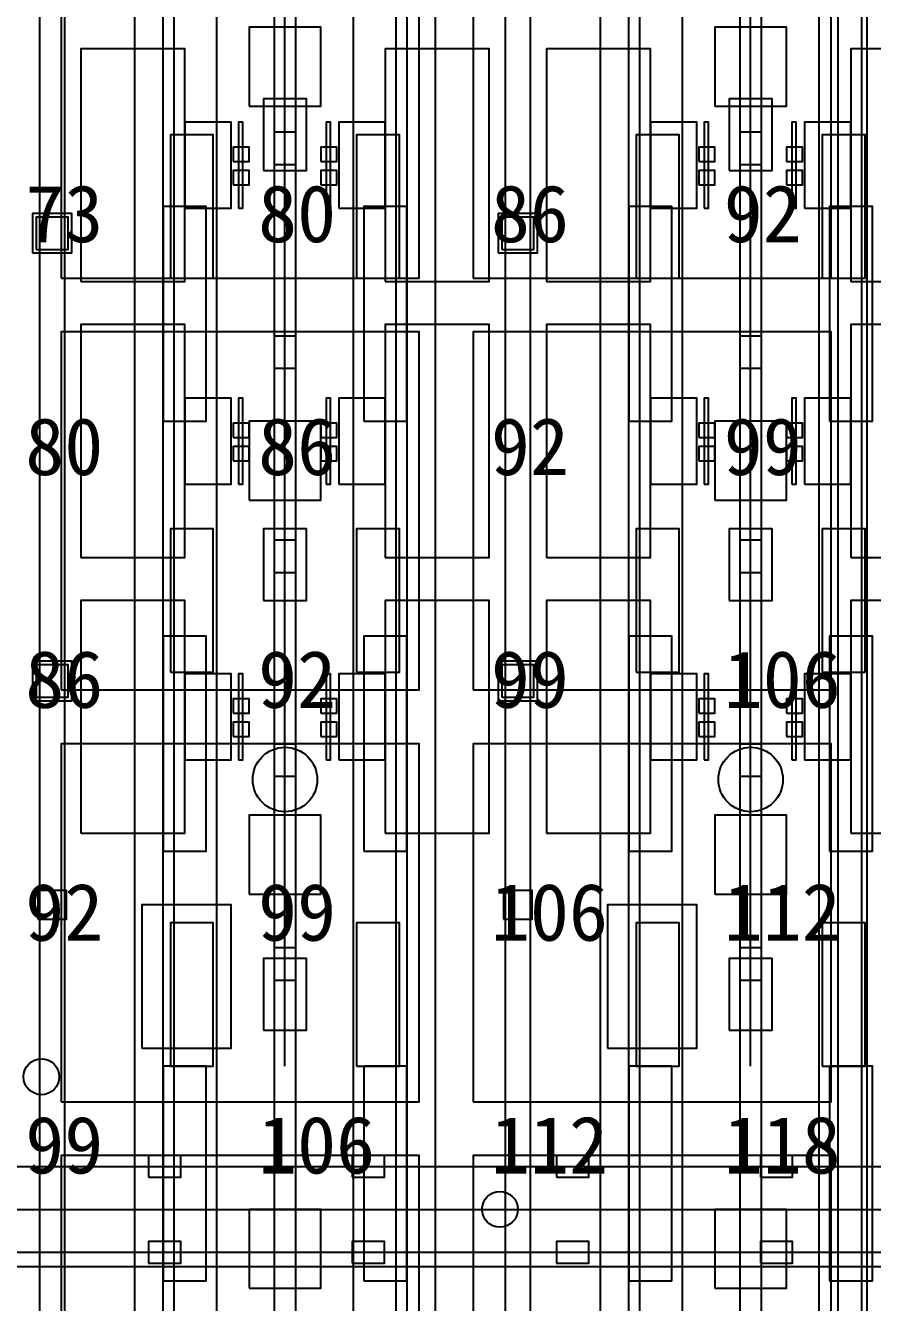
# Model space of a CAD drawing. Header units: metres. Extents: x -1640 to 1560, y -268 to 2338.
# Drawn here: x -233.49 to -209.85, y 1382.4 to 1418.05 of the extents above; entities that cross this region are included whole.
import ezdxf

# ---------------------------------------------------------------- set-up
doc = ezdxf.new("R2010")
doc.units = ezdxf.units.M
for name, color, linetype in [('1F_EHS_EXTINGUISHER_HYDRANT_CABINET_CONCEPT', 1, 'Continuous'), ('1F_PUMP', 2, 'Continuous'), ('1F_SCR', 3, 'Continuous'), ('1F_STRUCT_COLUMN', 8, 'Continuous'), ('2F_CSF_LATERAL_RACK_CONCEPT', 9, 'Continuous'), ('2F_RFG', 5, 'Continuous'), ('2F_STRUCT_COLUMN', 8, 'Continuous'), ('2F_VMB', 6, 'Continuous'), ('3F_CLEANROOM_OVERHEAD_PIPE_DUCT_CONCEPT', 9, 'Continuous'), ('3F_CVD', 3, 'Continuous'), ('3F_EHS_EGRESS_DIST_M', 2, 'Continuous'), ('3F_EHS_EXTINGUISHER_HYDRANT_CABINET_CONCEPT', 1, 'Continuous'), ('3F_EHS_GAS_DETECTOR', 6, 'Continuous'), ('3F_FOUP', 5, 'Continuous'), ('3F_OHT', 9, 'Continuous'), ('3F_OHTV', 1, 'Continuous'), ('3F_STK', 3, 'Continuous'), ('3F_STRUCT_COLUMN', 8, 'Continuous'), ('3F_TBAR', 6, 'Continuous'), ('4F_FFU', 1, 'Continuous'), ('4F_STRUCT_PLENUM_TRUSS_CONCEPT', 9, 'Continuous'), ('5F_EHS_EXTINGUISHER_HYDRANT_CABINET_CONCEPT', 1, 'Continuous'), ('5F_PUMP', 2, 'Continuous'), ('5F_SCR', 3, 'Continuous'), ('5F_STRUCT_COLUMN', 8, 'Continuous'), ('6F_CSF_LATERAL_RACK_CONCEPT', 9, 'Continuous'), ('6F_RFG', 5, 'Continuous'), ('6F_STRUCT_COLUMN', 8, 'Continuous'), ('6F_VMB', 6, 'Continuous'), ('7F_CLEANROOM_OVERHEAD_PIPE_DUCT_CONCEPT', 9, 'Continuous'), ('7F_CVD', 3, 'Continuous'), ('7F_EHS_EGRESS_DIST_M', 2, 'Continuous'), ('7F_EHS_EXTINGUISHER_HYDRANT_CABINET_CONCEPT', 1, 'Continuous'), ('7F_EHS_GAS_DETECTOR', 6, 'Continuous'), ('7F_FOUP', 5, 'Continuous'), ('7F_OHT', 9, 'Continuous'), ('7F_OHTV', 1, 'Continuous'), ('7F_STK', 3, 'Continuous'), ('7F_STRUCT_COLUMN', 8, 'Continuous'), ('7F_TBAR', 6, 'Continuous'), ('8F_FFU', 1, 'Continuous'), ('8F_STRUCT_PLENUM_TRUSS_CONCEPT', 9, 'Continuous'), ('EHS_TREATED_EXHAUST', 30, 'Continuous'), ('UTIL_GAS.BULK_CONCEPT', 2, 'Continuous'), ('UTIL_PCW.R_CONCEPT', 1, 'Continuous'), ('UTIL_PCW.S_CONCEPT', 6, 'Continuous')]:
    doc.layers.add(name, color=color, linetype=linetype)

msp = doc.modelspace()

# ---------------------------------------------------------------- linework, layer by layer
at = {"layer": '1F_EHS_EXTINGUISHER_HYDRANT_CABINET_CONCEPT'}
msp.add_circle((-220.25, 1385), 0.5, dxfattribs=at)
at = {"layer": '1F_PUMP'}
for points in [[(-229.45, 1411), (-228.25, 1411), (-228.25, 1415), (-229.45, 1415)], [(-224.25, 1411), (-223.05, 1411), (-223.05, 1415), (-224.25, 1415)], [(-216.45, 1411), (-215.25, 1411), (-215.25, 1415), (-216.45, 1415)], [(-211.25, 1411), (-210.05, 1411), (-210.05, 1415), (-211.25, 1415)], [(-229.45, 1400), (-228.25, 1400), (-228.25, 1404), (-229.45, 1404)], [(-224.25, 1400), (-223.05, 1400), (-223.05, 1404), (-224.25, 1404)], [(-216.45, 1400), (-215.25, 1400), (-215.25, 1404), (-216.45, 1404)], [(-211.25, 1400), (-210.05, 1400), (-210.05, 1404), (-211.25, 1404)], [(-229.45, 1389), (-228.25, 1389), (-228.25, 1393), (-229.45, 1393)], [(-224.25, 1389), (-223.05, 1389), (-223.05, 1393), (-224.25, 1393)], [(-216.45, 1389), (-215.25, 1389), (-215.25, 1393), (-216.45, 1393)], [(-211.25, 1389), (-210.05, 1389), (-210.05, 1393), (-211.25, 1393)]]:
    msp.add_lwpolyline(points, close=True, dxfattribs=at)
at = {"layer": '1F_SCR'}
for points in [[(-227.25, 1415.8), (-225.25, 1415.8), (-225.25, 1418), (-227.25, 1418)], [(-214.25, 1415.8), (-212.25, 1415.8), (-212.25, 1418), (-214.25, 1418)], [(-227.25, 1404.8), (-225.25, 1404.8), (-225.25, 1407), (-227.25, 1407)], [(-214.25, 1404.8), (-212.25, 1404.8), (-212.25, 1407), (-214.25, 1407)], [(-227.25, 1393.8), (-225.25, 1393.8), (-225.25, 1396), (-227.25, 1396)], [(-214.25, 1393.8), (-212.25, 1393.8), (-212.25, 1396), (-214.25, 1396)], [(-227.25, 1382.8), (-225.25, 1382.8), (-225.25, 1385), (-227.25, 1385)], [(-214.25, 1382.8), (-212.25, 1382.8), (-212.25, 1385), (-214.25, 1385)]]:
    msp.add_lwpolyline(points, close=True, dxfattribs=at)
at = {"layer": '1F_STRUCT_COLUMN'}
for points in [[(-233.3, 1411.7), (-232.2, 1411.7), (-232.2, 1412.8), (-233.3, 1412.8)], [(-220.3, 1411.7), (-219.2, 1411.7), (-219.2, 1412.8), (-220.3, 1412.8)], [(-233.3, 1399.2), (-232.2, 1399.2), (-232.2, 1400.3), (-233.3, 1400.3)], [(-220.3, 1399.2), (-219.2, 1399.2), (-219.2, 1400.3), (-220.3, 1400.3)]]:
    msp.add_lwpolyline(points, close=True, dxfattribs=at)
at = {"layer": '2F_CSF_LATERAL_RACK_CONCEPT'}
for points in [[(-230.45, 1310), (-229.65, 1310), (-229.65, 1460), (-230.45, 1460)], [(-222.85, 1310), (-222.05, 1310), (-222.05, 1460), (-222.85, 1460)], [(-217.45, 1310), (-216.65, 1310), (-216.65, 1460), (-217.45, 1460)]]:
    msp.add_lwpolyline(points, close=True, dxfattribs=at)
at = {"layer": '2F_RFG'}
for points in [[(-229.65, 1407), (-228.45, 1407), (-228.45, 1413), (-229.65, 1413)], [(-224.05, 1407), (-222.85, 1407), (-222.85, 1413), (-224.05, 1413)], [(-216.65, 1407), (-215.45, 1407), (-215.45, 1413), (-216.65, 1413)], [(-211.05, 1407), (-209.85, 1407), (-209.85, 1413), (-211.05, 1413)], [(-229.65, 1395), (-228.45, 1395), (-228.45, 1401), (-229.65, 1401)], [(-224.05, 1395), (-222.85, 1395), (-222.85, 1401), (-224.05, 1401)], [(-216.65, 1395), (-215.45, 1395), (-215.45, 1401), (-216.65, 1401)], [(-211.05, 1395), (-209.85, 1395), (-209.85, 1401), (-211.05, 1401)], [(-229.65, 1383), (-228.45, 1383), (-228.45, 1389), (-229.65, 1389)], [(-224.05, 1383), (-222.85, 1383), (-222.85, 1389), (-224.05, 1389)], [(-216.65, 1383), (-215.45, 1383), (-215.45, 1389), (-216.65, 1389)], [(-211.05, 1383), (-209.85, 1383), (-209.85, 1389), (-211.05, 1389)]]:
    msp.add_lwpolyline(points, close=True, dxfattribs=at)
at = {"layer": '2F_STRUCT_COLUMN'}
for points in [[(-233.2, 1411.8), (-232.3, 1411.8), (-232.3, 1412.7), (-233.2, 1412.7)], [(-220.2, 1411.8), (-219.3, 1411.8), (-219.3, 1412.7), (-220.2, 1412.7)], [(-233.2, 1399.3), (-232.3, 1399.3), (-232.3, 1400.2), (-233.2, 1400.2)], [(-220.2, 1399.3), (-219.3, 1399.3), (-219.3, 1400.2), (-220.2, 1400.2)]]:
    msp.add_lwpolyline(points, close=True, dxfattribs=at)
at = {"layer": '2F_VMB'}
for points in [[(-226.85, 1414), (-225.65, 1414), (-225.65, 1416), (-226.85, 1416)], [(-213.85, 1414), (-212.65, 1414), (-212.65, 1416), (-213.85, 1416)], [(-226.85, 1402), (-225.65, 1402), (-225.65, 1404), (-226.85, 1404)], [(-213.85, 1402), (-212.65, 1402), (-212.65, 1404), (-213.85, 1404)], [(-226.85, 1390), (-225.65, 1390), (-225.65, 1392), (-226.85, 1392)], [(-213.85, 1390), (-212.65, 1390), (-212.65, 1392), (-213.85, 1392)]]:
    msp.add_lwpolyline(points, close=True, dxfattribs=at)
at = {"layer": '3F_CLEANROOM_OVERHEAD_PIPE_DUCT_CONCEPT'}
for points in [[(-229.35, 1309), (-228.15, 1309), (-228.15, 1461), (-229.35, 1461)], [(-224.35, 1309), (-223.15, 1309), (-223.15, 1461), (-224.35, 1461)], [(-216.35, 1309), (-215.15, 1309), (-215.15, 1461), (-216.35, 1461)], [(-211.35, 1309), (-210.15, 1309), (-210.15, 1461), (-211.35, 1461)]]:
    msp.add_lwpolyline(points, close=True, dxfattribs=at)
at = {"layer": '3F_CVD'}
for points in [[(-231.95, 1410.9), (-229.05, 1410.9), (-229.05, 1417.4), (-231.95, 1417.4)], [(-223.45, 1410.9), (-220.55, 1410.9), (-220.55, 1417.4), (-223.45, 1417.4)], [(-218.95, 1410.9), (-216.05, 1410.9), (-216.05, 1417.4), (-218.95, 1417.4)], [(-210.45, 1410.9), (-207.55, 1410.9), (-207.55, 1417.4), (-210.45, 1417.4)], [(-229.05, 1412.95), (-227.75, 1412.95), (-227.75, 1415.35), (-229.05, 1415.35)], [(-224.75, 1412.95), (-223.45, 1412.95), (-223.45, 1415.35), (-224.75, 1415.35)], [(-216.05, 1412.95), (-214.75, 1412.95), (-214.75, 1415.35), (-216.05, 1415.35)], [(-211.75, 1412.95), (-210.45, 1412.95), (-210.45, 1415.35), (-211.75, 1415.35)], [(-231.95, 1403.2), (-229.05, 1403.2), (-229.05, 1409.7), (-231.95, 1409.7)], [(-223.45, 1403.2), (-220.55, 1403.2), (-220.55, 1409.7), (-223.45, 1409.7)], [(-218.95, 1403.2), (-216.05, 1403.2), (-216.05, 1409.7), (-218.95, 1409.7)], [(-210.45, 1403.2), (-207.55, 1403.2), (-207.55, 1409.7), (-210.45, 1409.7)], [(-229.05, 1405.25), (-227.75, 1405.25), (-227.75, 1407.65), (-229.05, 1407.65)], [(-224.75, 1405.25), (-223.45, 1405.25), (-223.45, 1407.65), (-224.75, 1407.65)], [(-216.05, 1405.25), (-214.75, 1405.25), (-214.75, 1407.65), (-216.05, 1407.65)], [(-211.75, 1405.25), (-210.45, 1405.25), (-210.45, 1407.65), (-211.75, 1407.65)], [(-231.95, 1395.5), (-229.05, 1395.5), (-229.05, 1402), (-231.95, 1402)], [(-223.45, 1395.5), (-220.55, 1395.5), (-220.55, 1402), (-223.45, 1402)], [(-218.95, 1395.5), (-216.05, 1395.5), (-216.05, 1402), (-218.95, 1402)], [(-210.45, 1395.5), (-207.55, 1395.5), (-207.55, 1402), (-210.45, 1402)], [(-229.05, 1397.55), (-227.75, 1397.55), (-227.75, 1399.95), (-229.05, 1399.95)], [(-224.75, 1397.55), (-223.45, 1397.55), (-223.45, 1399.95), (-224.75, 1399.95)], [(-216.05, 1397.55), (-214.75, 1397.55), (-214.75, 1399.95), (-216.05, 1399.95)], [(-211.75, 1397.55), (-210.45, 1397.55), (-210.45, 1399.95), (-211.75, 1399.95)]]:
    msp.add_lwpolyline(points, close=True, dxfattribs=at)
at = {"layer": '3F_EHS_EXTINGUISHER_HYDRANT_CABINET_CONCEPT'}
msp.add_circle((-233.05, 1388.7), 0.5, dxfattribs=at)
at = {"layer": '3F_EHS_GAS_DETECTOR'}
for centre in [(-226.25, 1397), (-213.25, 1397)]:
    msp.add_circle(centre, 0.9, dxfattribs=at)
at = {"layer": '3F_FOUP'}
for points in [[(-227.7, 1414.25), (-227.25, 1414.25), (-227.25, 1414.65), (-227.7, 1414.65)], [(-225.25, 1414.25), (-224.8, 1414.25), (-224.8, 1414.65), (-225.25, 1414.65)], [(-214.7, 1414.25), (-214.25, 1414.25), (-214.25, 1414.65), (-214.7, 1414.65)], [(-212.25, 1414.25), (-211.8, 1414.25), (-211.8, 1414.65), (-212.25, 1414.65)], [(-227.7, 1413.6), (-227.25, 1413.6), (-227.25, 1414), (-227.7, 1414)], [(-225.25, 1413.6), (-224.8, 1413.6), (-224.8, 1414), (-225.25, 1414)], [(-214.7, 1413.6), (-214.25, 1413.6), (-214.25, 1414), (-214.7, 1414)], [(-212.25, 1413.6), (-211.8, 1413.6), (-211.8, 1414), (-212.25, 1414)], [(-227.7, 1406.55), (-227.25, 1406.55), (-227.25, 1406.95), (-227.7, 1406.95)], [(-225.25, 1406.55), (-224.8, 1406.55), (-224.8, 1406.95), (-225.25, 1406.95)], [(-214.7, 1406.55), (-214.25, 1406.55), (-214.25, 1406.95), (-214.7, 1406.95)], [(-212.25, 1406.55), (-211.8, 1406.55), (-211.8, 1406.95), (-212.25, 1406.95)], [(-227.7, 1405.9), (-227.25, 1405.9), (-227.25, 1406.3), (-227.7, 1406.3)], [(-225.25, 1405.9), (-224.8, 1405.9), (-224.8, 1406.3), (-225.25, 1406.3)], [(-214.7, 1405.9), (-214.25, 1405.9), (-214.25, 1406.3), (-214.7, 1406.3)], [(-212.25, 1405.9), (-211.8, 1405.9), (-211.8, 1406.3), (-212.25, 1406.3)], [(-227.7, 1398.85), (-227.25, 1398.85), (-227.25, 1399.25), (-227.7, 1399.25)], [(-225.25, 1398.85), (-224.8, 1398.85), (-224.8, 1399.25), (-225.25, 1399.25)], [(-214.7, 1398.85), (-214.25, 1398.85), (-214.25, 1399.25), (-214.7, 1399.25)], [(-212.25, 1398.85), (-211.8, 1398.85), (-211.8, 1399.25), (-212.25, 1399.25)], [(-227.7, 1398.2), (-227.25, 1398.2), (-227.25, 1398.6), (-227.7, 1398.6)], [(-225.25, 1398.2), (-224.8, 1398.2), (-224.8, 1398.6), (-225.25, 1398.6)], [(-214.7, 1398.2), (-214.25, 1398.2), (-214.25, 1398.6), (-214.7, 1398.6)], [(-212.25, 1398.2), (-211.8, 1398.2), (-211.8, 1398.6), (-212.25, 1398.6)]]:
    msp.add_lwpolyline(points, close=True, dxfattribs=at)
at = {"layer": '3F_OHT'}
for p, q in [((-226.25, 1389), (-226.25, 1461)), ((-213.25, 1389), (-213.25, 1461)), ((-278, 1386.2), (-5.5, 1386.2)), ((-278, 1383.8), (-5.5, 1383.8))]:
    msp.add_line(p, q, dxfattribs=at)
at = {"layer": '3F_OHTV'}
for points in [[(-226.55, 1414.17), (-225.95, 1414.17), (-225.95, 1415.07), (-226.55, 1415.07)], [(-213.55, 1414.17), (-212.95, 1414.17), (-212.95, 1415.07), (-213.55, 1415.07)], [(-226.55, 1408.48), (-225.95, 1408.48), (-225.95, 1409.38), (-226.55, 1409.38)], [(-213.55, 1408.48), (-212.95, 1408.48), (-212.95, 1409.38), (-213.55, 1409.38)], [(-226.55, 1402.78), (-225.95, 1402.78), (-225.95, 1403.68), (-226.55, 1403.68)], [(-213.55, 1402.78), (-212.95, 1402.78), (-212.95, 1403.68), (-213.55, 1403.68)], [(-226.55, 1397.09), (-225.95, 1397.09), (-225.95, 1397.99), (-226.55, 1397.99)], [(-213.55, 1397.09), (-212.95, 1397.09), (-212.95, 1397.99), (-213.55, 1397.99)], [(-226.55, 1391.4), (-225.95, 1391.4), (-225.95, 1392.3), (-226.55, 1392.3)], [(-213.55, 1391.4), (-212.95, 1391.4), (-212.95, 1392.3), (-213.55, 1392.3)], [(-230.06, 1385.9), (-229.16, 1385.9), (-229.16, 1386.5), (-230.06, 1386.5)], [(-224.37, 1385.9), (-223.47, 1385.9), (-223.47, 1386.5), (-224.37, 1386.5)], [(-218.67, 1385.9), (-217.77, 1385.9), (-217.77, 1386.5), (-218.67, 1386.5)], [(-212.98, 1385.9), (-212.08, 1385.9), (-212.08, 1386.5), (-212.98, 1386.5)], [(-230.06, 1383.5), (-229.16, 1383.5), (-229.16, 1384.1), (-230.06, 1384.1)], [(-224.37, 1383.5), (-223.47, 1383.5), (-223.47, 1384.1), (-224.37, 1384.1)], [(-218.67, 1383.5), (-217.77, 1383.5), (-217.77, 1384.1), (-218.67, 1384.1)], [(-212.98, 1383.5), (-212.08, 1383.5), (-212.08, 1384.1), (-212.98, 1384.1)]]:
    msp.add_lwpolyline(points, close=True, dxfattribs=at)
at = {"layer": '3F_STK'}
for points in [[(-230.25, 1389.5), (-227.75, 1389.5), (-227.75, 1393.5), (-230.25, 1393.5)], [(-217.25, 1389.5), (-214.75, 1389.5), (-214.75, 1393.5), (-217.25, 1393.5)]]:
    msp.add_lwpolyline(points, close=True, dxfattribs=at)
at = {"layer": '3F_STRUCT_COLUMN'}
for points in [[(-233.15, 1393.1), (-232.35, 1393.1), (-232.35, 1393.9), (-233.15, 1393.9)], [(-220.15, 1393.1), (-219.35, 1393.1), (-219.35, 1393.9), (-220.15, 1393.9)]]:
    msp.add_lwpolyline(points, close=True, dxfattribs=at)
at = {"layer": '3F_TBAR'}
for points in [[(-227.55, 1412.95), (-227.43, 1412.95), (-227.43, 1415.35), (-227.55, 1415.35)], [(-225.1, 1412.95), (-224.98, 1412.95), (-224.98, 1415.35), (-225.1, 1415.35)], [(-214.55, 1412.95), (-214.43, 1412.95), (-214.43, 1415.35), (-214.55, 1415.35)], [(-212.1, 1412.95), (-211.98, 1412.95), (-211.98, 1415.35), (-212.1, 1415.35)], [(-227.55, 1405.25), (-227.43, 1405.25), (-227.43, 1407.65), (-227.55, 1407.65)], [(-225.1, 1405.25), (-224.98, 1405.25), (-224.98, 1407.65), (-225.1, 1407.65)], [(-214.55, 1405.25), (-214.43, 1405.25), (-214.43, 1407.65), (-214.55, 1407.65)], [(-212.1, 1405.25), (-211.98, 1405.25), (-211.98, 1407.65), (-212.1, 1407.65)], [(-227.55, 1397.55), (-227.43, 1397.55), (-227.43, 1399.95), (-227.55, 1399.95)], [(-225.1, 1397.55), (-224.98, 1397.55), (-224.98, 1399.95), (-225.1, 1399.95)], [(-214.55, 1397.55), (-214.43, 1397.55), (-214.43, 1399.95), (-214.55, 1399.95)], [(-212.1, 1397.55), (-211.98, 1397.55), (-211.98, 1399.95), (-212.1, 1399.95)]]:
    msp.add_lwpolyline(points, close=True, dxfattribs=at)
at = {"layer": '4F_FFU'}
for points in [[(-232.5, 1411), (-222.5, 1411), (-222.5, 1421), (-232.5, 1421)], [(-221, 1411), (-211, 1411), (-211, 1421), (-221, 1421)], [(-232.5, 1399.5), (-222.5, 1399.5), (-222.5, 1409.5), (-232.5, 1409.5)], [(-221, 1399.5), (-211, 1399.5), (-211, 1409.5), (-221, 1409.5)], [(-232.5, 1388), (-222.5, 1388), (-222.5, 1398), (-232.5, 1398)], [(-221, 1388), (-211, 1388), (-211, 1398), (-221, 1398)], [(-232.5, 1376.5), (-222.5, 1376.5), (-222.5, 1386.5), (-232.5, 1386.5)], [(-221, 1376.5), (-211, 1376.5), (-211, 1386.5), (-221, 1386.5)]]:
    msp.add_lwpolyline(points, close=True, dxfattribs=at)
at = {"layer": '4F_STRUCT_PLENUM_TRUSS_CONCEPT'}
for points in [[(-233.1, 1306), (-232.4, 1306), (-232.4, 1464), (-233.1, 1464)], [(-220.1, 1306), (-219.4, 1306), (-219.4, 1464), (-220.1, 1464)]]:
    msp.add_lwpolyline(points, close=True, dxfattribs=at)
at = {"layer": '5F_EHS_EXTINGUISHER_HYDRANT_CABINET_CONCEPT'}
msp.add_circle((-220.25, 1385), 0.5, dxfattribs=at)
at = {"layer": '5F_PUMP'}
for points in [[(-229.45, 1411), (-228.25, 1411), (-228.25, 1415), (-229.45, 1415)], [(-224.25, 1411), (-223.05, 1411), (-223.05, 1415), (-224.25, 1415)], [(-216.45, 1411), (-215.25, 1411), (-215.25, 1415), (-216.45, 1415)], [(-211.25, 1411), (-210.05, 1411), (-210.05, 1415), (-211.25, 1415)], [(-229.45, 1400), (-228.25, 1400), (-228.25, 1404), (-229.45, 1404)], [(-224.25, 1400), (-223.05, 1400), (-223.05, 1404), (-224.25, 1404)], [(-216.45, 1400), (-215.25, 1400), (-215.25, 1404), (-216.45, 1404)], [(-211.25, 1400), (-210.05, 1400), (-210.05, 1404), (-211.25, 1404)], [(-229.45, 1389), (-228.25, 1389), (-228.25, 1393), (-229.45, 1393)], [(-224.25, 1389), (-223.05, 1389), (-223.05, 1393), (-224.25, 1393)], [(-216.45, 1389), (-215.25, 1389), (-215.25, 1393), (-216.45, 1393)], [(-211.25, 1389), (-210.05, 1389), (-210.05, 1393), (-211.25, 1393)]]:
    msp.add_lwpolyline(points, close=True, dxfattribs=at)
at = {"layer": '5F_SCR'}
for points in [[(-227.25, 1415.8), (-225.25, 1415.8), (-225.25, 1418), (-227.25, 1418)], [(-214.25, 1415.8), (-212.25, 1415.8), (-212.25, 1418), (-214.25, 1418)], [(-227.25, 1404.8), (-225.25, 1404.8), (-225.25, 1407), (-227.25, 1407)], [(-214.25, 1404.8), (-212.25, 1404.8), (-212.25, 1407), (-214.25, 1407)], [(-227.25, 1393.8), (-225.25, 1393.8), (-225.25, 1396), (-227.25, 1396)], [(-214.25, 1393.8), (-212.25, 1393.8), (-212.25, 1396), (-214.25, 1396)], [(-227.25, 1382.8), (-225.25, 1382.8), (-225.25, 1385), (-227.25, 1385)], [(-214.25, 1382.8), (-212.25, 1382.8), (-212.25, 1385), (-214.25, 1385)]]:
    msp.add_lwpolyline(points, close=True, dxfattribs=at)
at = {"layer": '5F_STRUCT_COLUMN'}
for points in [[(-233.3, 1411.7), (-232.2, 1411.7), (-232.2, 1412.8), (-233.3, 1412.8)], [(-220.3, 1411.7), (-219.2, 1411.7), (-219.2, 1412.8), (-220.3, 1412.8)], [(-233.3, 1399.2), (-232.2, 1399.2), (-232.2, 1400.3), (-233.3, 1400.3)], [(-220.3, 1399.2), (-219.2, 1399.2), (-219.2, 1400.3), (-220.3, 1400.3)]]:
    msp.add_lwpolyline(points, close=True, dxfattribs=at)
at = {"layer": '6F_CSF_LATERAL_RACK_CONCEPT'}
for points in [[(-230.45, 1310), (-229.65, 1310), (-229.65, 1460), (-230.45, 1460)], [(-222.85, 1310), (-222.05, 1310), (-222.05, 1460), (-222.85, 1460)], [(-217.45, 1310), (-216.65, 1310), (-216.65, 1460), (-217.45, 1460)]]:
    msp.add_lwpolyline(points, close=True, dxfattribs=at)
at = {"layer": '6F_RFG'}
for points in [[(-229.65, 1407), (-228.45, 1407), (-228.45, 1413), (-229.65, 1413)], [(-224.05, 1407), (-222.85, 1407), (-222.85, 1413), (-224.05, 1413)], [(-216.65, 1407), (-215.45, 1407), (-215.45, 1413), (-216.65, 1413)], [(-211.05, 1407), (-209.85, 1407), (-209.85, 1413), (-211.05, 1413)], [(-229.65, 1395), (-228.45, 1395), (-228.45, 1401), (-229.65, 1401)], [(-224.05, 1395), (-222.85, 1395), (-222.85, 1401), (-224.05, 1401)], [(-216.65, 1395), (-215.45, 1395), (-215.45, 1401), (-216.65, 1401)], [(-211.05, 1395), (-209.85, 1395), (-209.85, 1401), (-211.05, 1401)], [(-229.65, 1383), (-228.45, 1383), (-228.45, 1389), (-229.65, 1389)], [(-224.05, 1383), (-222.85, 1383), (-222.85, 1389), (-224.05, 1389)], [(-216.65, 1383), (-215.45, 1383), (-215.45, 1389), (-216.65, 1389)], [(-211.05, 1383), (-209.85, 1383), (-209.85, 1389), (-211.05, 1389)]]:
    msp.add_lwpolyline(points, close=True, dxfattribs=at)
at = {"layer": '6F_STRUCT_COLUMN'}
for points in [[(-233.2, 1411.8), (-232.3, 1411.8), (-232.3, 1412.7), (-233.2, 1412.7)], [(-220.2, 1411.8), (-219.3, 1411.8), (-219.3, 1412.7), (-220.2, 1412.7)], [(-233.2, 1399.3), (-232.3, 1399.3), (-232.3, 1400.2), (-233.2, 1400.2)], [(-220.2, 1399.3), (-219.3, 1399.3), (-219.3, 1400.2), (-220.2, 1400.2)]]:
    msp.add_lwpolyline(points, close=True, dxfattribs=at)
at = {"layer": '6F_VMB'}
for points in [[(-226.85, 1414), (-225.65, 1414), (-225.65, 1416), (-226.85, 1416)], [(-213.85, 1414), (-212.65, 1414), (-212.65, 1416), (-213.85, 1416)], [(-226.85, 1402), (-225.65, 1402), (-225.65, 1404), (-226.85, 1404)], [(-213.85, 1402), (-212.65, 1402), (-212.65, 1404), (-213.85, 1404)], [(-226.85, 1390), (-225.65, 1390), (-225.65, 1392), (-226.85, 1392)], [(-213.85, 1390), (-212.65, 1390), (-212.65, 1392), (-213.85, 1392)]]:
    msp.add_lwpolyline(points, close=True, dxfattribs=at)
at = {"layer": '7F_CLEANROOM_OVERHEAD_PIPE_DUCT_CONCEPT'}
for points in [[(-229.35, 1309), (-228.15, 1309), (-228.15, 1461), (-229.35, 1461)], [(-224.35, 1309), (-223.15, 1309), (-223.15, 1461), (-224.35, 1461)], [(-216.35, 1309), (-215.15, 1309), (-215.15, 1461), (-216.35, 1461)], [(-211.35, 1309), (-210.15, 1309), (-210.15, 1461), (-211.35, 1461)]]:
    msp.add_lwpolyline(points, close=True, dxfattribs=at)
at = {"layer": '7F_CVD'}
for points in [[(-231.95, 1410.9), (-229.05, 1410.9), (-229.05, 1417.4), (-231.95, 1417.4)], [(-223.45, 1410.9), (-220.55, 1410.9), (-220.55, 1417.4), (-223.45, 1417.4)], [(-218.95, 1410.9), (-216.05, 1410.9), (-216.05, 1417.4), (-218.95, 1417.4)], [(-210.45, 1410.9), (-207.55, 1410.9), (-207.55, 1417.4), (-210.45, 1417.4)], [(-229.05, 1412.95), (-227.75, 1412.95), (-227.75, 1415.35), (-229.05, 1415.35)], [(-224.75, 1412.95), (-223.45, 1412.95), (-223.45, 1415.35), (-224.75, 1415.35)], [(-216.05, 1412.95), (-214.75, 1412.95), (-214.75, 1415.35), (-216.05, 1415.35)], [(-211.75, 1412.95), (-210.45, 1412.95), (-210.45, 1415.35), (-211.75, 1415.35)], [(-231.95, 1403.2), (-229.05, 1403.2), (-229.05, 1409.7), (-231.95, 1409.7)], [(-223.45, 1403.2), (-220.55, 1403.2), (-220.55, 1409.7), (-223.45, 1409.7)], [(-218.95, 1403.2), (-216.05, 1403.2), (-216.05, 1409.7), (-218.95, 1409.7)], [(-210.45, 1403.2), (-207.55, 1403.2), (-207.55, 1409.7), (-210.45, 1409.7)], [(-229.05, 1405.25), (-227.75, 1405.25), (-227.75, 1407.65), (-229.05, 1407.65)], [(-224.75, 1405.25), (-223.45, 1405.25), (-223.45, 1407.65), (-224.75, 1407.65)], [(-216.05, 1405.25), (-214.75, 1405.25), (-214.75, 1407.65), (-216.05, 1407.65)], [(-211.75, 1405.25), (-210.45, 1405.25), (-210.45, 1407.65), (-211.75, 1407.65)], [(-231.95, 1395.5), (-229.05, 1395.5), (-229.05, 1402), (-231.95, 1402)], [(-223.45, 1395.5), (-220.55, 1395.5), (-220.55, 1402), (-223.45, 1402)], [(-218.95, 1395.5), (-216.05, 1395.5), (-216.05, 1402), (-218.95, 1402)], [(-210.45, 1395.5), (-207.55, 1395.5), (-207.55, 1402), (-210.45, 1402)], [(-229.05, 1397.55), (-227.75, 1397.55), (-227.75, 1399.95), (-229.05, 1399.95)], [(-224.75, 1397.55), (-223.45, 1397.55), (-223.45, 1399.95), (-224.75, 1399.95)], [(-216.05, 1397.55), (-214.75, 1397.55), (-214.75, 1399.95), (-216.05, 1399.95)], [(-211.75, 1397.55), (-210.45, 1397.55), (-210.45, 1399.95), (-211.75, 1399.95)]]:
    msp.add_lwpolyline(points, close=True, dxfattribs=at)
at = {"layer": '7F_EHS_EXTINGUISHER_HYDRANT_CABINET_CONCEPT'}
msp.add_circle((-233.05, 1388.7), 0.5, dxfattribs=at)
at = {"layer": '7F_EHS_GAS_DETECTOR'}
for centre in [(-226.25, 1397), (-213.25, 1397)]:
    msp.add_circle(centre, 0.9, dxfattribs=at)
at = {"layer": '7F_FOUP'}
for points in [[(-227.7, 1414.25), (-227.25, 1414.25), (-227.25, 1414.65), (-227.7, 1414.65)], [(-225.25, 1414.25), (-224.8, 1414.25), (-224.8, 1414.65), (-225.25, 1414.65)], [(-214.7, 1414.25), (-214.25, 1414.25), (-214.25, 1414.65), (-214.7, 1414.65)], [(-212.25, 1414.25), (-211.8, 1414.25), (-211.8, 1414.65), (-212.25, 1414.65)], [(-227.7, 1413.6), (-227.25, 1413.6), (-227.25, 1414), (-227.7, 1414)], [(-225.25, 1413.6), (-224.8, 1413.6), (-224.8, 1414), (-225.25, 1414)], [(-214.7, 1413.6), (-214.25, 1413.6), (-214.25, 1414), (-214.7, 1414)], [(-212.25, 1413.6), (-211.8, 1413.6), (-211.8, 1414), (-212.25, 1414)], [(-227.7, 1406.55), (-227.25, 1406.55), (-227.25, 1406.95), (-227.7, 1406.95)], [(-225.25, 1406.55), (-224.8, 1406.55), (-224.8, 1406.95), (-225.25, 1406.95)], [(-214.7, 1406.55), (-214.25, 1406.55), (-214.25, 1406.95), (-214.7, 1406.95)], [(-212.25, 1406.55), (-211.8, 1406.55), (-211.8, 1406.95), (-212.25, 1406.95)], [(-227.7, 1405.9), (-227.25, 1405.9), (-227.25, 1406.3), (-227.7, 1406.3)], [(-225.25, 1405.9), (-224.8, 1405.9), (-224.8, 1406.3), (-225.25, 1406.3)], [(-214.7, 1405.9), (-214.25, 1405.9), (-214.25, 1406.3), (-214.7, 1406.3)], [(-212.25, 1405.9), (-211.8, 1405.9), (-211.8, 1406.3), (-212.25, 1406.3)], [(-227.7, 1398.85), (-227.25, 1398.85), (-227.25, 1399.25), (-227.7, 1399.25)], [(-225.25, 1398.85), (-224.8, 1398.85), (-224.8, 1399.25), (-225.25, 1399.25)], [(-214.7, 1398.85), (-214.25, 1398.85), (-214.25, 1399.25), (-214.7, 1399.25)], [(-212.25, 1398.85), (-211.8, 1398.85), (-211.8, 1399.25), (-212.25, 1399.25)], [(-227.7, 1398.2), (-227.25, 1398.2), (-227.25, 1398.6), (-227.7, 1398.6)], [(-225.25, 1398.2), (-224.8, 1398.2), (-224.8, 1398.6), (-225.25, 1398.6)], [(-214.7, 1398.2), (-214.25, 1398.2), (-214.25, 1398.6), (-214.7, 1398.6)], [(-212.25, 1398.2), (-211.8, 1398.2), (-211.8, 1398.6), (-212.25, 1398.6)]]:
    msp.add_lwpolyline(points, close=True, dxfattribs=at)
at = {"layer": '7F_OHT'}
for p, q in [((-226.25, 1389), (-226.25, 1461)), ((-213.25, 1389), (-213.25, 1461)), ((-278, 1386.2), (-5.5, 1386.2)), ((-278, 1383.8), (-5.5, 1383.8))]:
    msp.add_line(p, q, dxfattribs=at)
at = {"layer": '7F_OHTV'}
for points in [[(-226.55, 1414.17), (-225.95, 1414.17), (-225.95, 1415.07), (-226.55, 1415.07)], [(-213.55, 1414.17), (-212.95, 1414.17), (-212.95, 1415.07), (-213.55, 1415.07)], [(-226.55, 1408.48), (-225.95, 1408.48), (-225.95, 1409.38), (-226.55, 1409.38)], [(-213.55, 1408.48), (-212.95, 1408.48), (-212.95, 1409.38), (-213.55, 1409.38)], [(-226.55, 1402.78), (-225.95, 1402.78), (-225.95, 1403.68), (-226.55, 1403.68)], [(-213.55, 1402.78), (-212.95, 1402.78), (-212.95, 1403.68), (-213.55, 1403.68)], [(-226.55, 1397.09), (-225.95, 1397.09), (-225.95, 1397.99), (-226.55, 1397.99)], [(-213.55, 1397.09), (-212.95, 1397.09), (-212.95, 1397.99), (-213.55, 1397.99)], [(-226.55, 1391.4), (-225.95, 1391.4), (-225.95, 1392.3), (-226.55, 1392.3)], [(-213.55, 1391.4), (-212.95, 1391.4), (-212.95, 1392.3), (-213.55, 1392.3)], [(-230.06, 1385.9), (-229.16, 1385.9), (-229.16, 1386.5), (-230.06, 1386.5)], [(-224.37, 1385.9), (-223.47, 1385.9), (-223.47, 1386.5), (-224.37, 1386.5)], [(-218.67, 1385.9), (-217.77, 1385.9), (-217.77, 1386.5), (-218.67, 1386.5)], [(-212.98, 1385.9), (-212.08, 1385.9), (-212.08, 1386.5), (-212.98, 1386.5)], [(-230.06, 1383.5), (-229.16, 1383.5), (-229.16, 1384.1), (-230.06, 1384.1)], [(-224.37, 1383.5), (-223.47, 1383.5), (-223.47, 1384.1), (-224.37, 1384.1)], [(-218.67, 1383.5), (-217.77, 1383.5), (-217.77, 1384.1), (-218.67, 1384.1)], [(-212.98, 1383.5), (-212.08, 1383.5), (-212.08, 1384.1), (-212.98, 1384.1)]]:
    msp.add_lwpolyline(points, close=True, dxfattribs=at)
at = {"layer": '7F_STK'}
for points in [[(-230.25, 1389.5), (-227.75, 1389.5), (-227.75, 1393.5), (-230.25, 1393.5)], [(-217.25, 1389.5), (-214.75, 1389.5), (-214.75, 1393.5), (-217.25, 1393.5)]]:
    msp.add_lwpolyline(points, close=True, dxfattribs=at)
at = {"layer": '7F_STRUCT_COLUMN'}
for points in [[(-233.15, 1393.1), (-232.35, 1393.1), (-232.35, 1393.9), (-233.15, 1393.9)], [(-220.15, 1393.1), (-219.35, 1393.1), (-219.35, 1393.9), (-220.15, 1393.9)]]:
    msp.add_lwpolyline(points, close=True, dxfattribs=at)
at = {"layer": '7F_TBAR'}
for points in [[(-227.55, 1412.95), (-227.43, 1412.95), (-227.43, 1415.35), (-227.55, 1415.35)], [(-225.1, 1412.95), (-224.98, 1412.95), (-224.98, 1415.35), (-225.1, 1415.35)], [(-214.55, 1412.95), (-214.43, 1412.95), (-214.43, 1415.35), (-214.55, 1415.35)], [(-212.1, 1412.95), (-211.98, 1412.95), (-211.98, 1415.35), (-212.1, 1415.35)], [(-227.55, 1405.25), (-227.43, 1405.25), (-227.43, 1407.65), (-227.55, 1407.65)], [(-225.1, 1405.25), (-224.98, 1405.25), (-224.98, 1407.65), (-225.1, 1407.65)], [(-214.55, 1405.25), (-214.43, 1405.25), (-214.43, 1407.65), (-214.55, 1407.65)], [(-212.1, 1405.25), (-211.98, 1405.25), (-211.98, 1407.65), (-212.1, 1407.65)], [(-227.55, 1397.55), (-227.43, 1397.55), (-227.43, 1399.95), (-227.55, 1399.95)], [(-225.1, 1397.55), (-224.98, 1397.55), (-224.98, 1399.95), (-225.1, 1399.95)], [(-214.55, 1397.55), (-214.43, 1397.55), (-214.43, 1399.95), (-214.55, 1399.95)], [(-212.1, 1397.55), (-211.98, 1397.55), (-211.98, 1399.95), (-212.1, 1399.95)]]:
    msp.add_lwpolyline(points, close=True, dxfattribs=at)
at = {"layer": '8F_FFU'}
for points in [[(-232.5, 1411), (-222.5, 1411), (-222.5, 1421), (-232.5, 1421)], [(-221, 1411), (-211, 1411), (-211, 1421), (-221, 1421)], [(-232.5, 1399.5), (-222.5, 1399.5), (-222.5, 1409.5), (-232.5, 1409.5)], [(-221, 1399.5), (-211, 1399.5), (-211, 1409.5), (-221, 1409.5)], [(-232.5, 1388), (-222.5, 1388), (-222.5, 1398), (-232.5, 1398)], [(-221, 1388), (-211, 1388), (-211, 1398), (-221, 1398)], [(-232.5, 1376.5), (-222.5, 1376.5), (-222.5, 1386.5), (-232.5, 1386.5)], [(-221, 1376.5), (-211, 1376.5), (-211, 1386.5), (-221, 1386.5)]]:
    msp.add_lwpolyline(points, close=True, dxfattribs=at)
at = {"layer": '8F_STRUCT_PLENUM_TRUSS_CONCEPT'}
for points in [[(-233.1, 1306), (-232.4, 1306), (-232.4, 1464), (-233.1, 1464)], [(-220.1, 1306), (-219.4, 1306), (-219.4, 1464), (-220.1, 1464)]]:
    msp.add_lwpolyline(points, close=True, dxfattribs=at)
at = {"layer": 'EHS_TREATED_EXHAUST'}
for points in [[(-226.55, 1310), (-225.95, 1310), (-225.95, 1472), (-226.55, 1472)], [(-226.55, 1310), (-225.95, 1310), (-225.95, 1472), (-226.55, 1472)], [(-213.55, 1310), (-212.95, 1310), (-212.95, 1472), (-213.55, 1472)], [(-213.55, 1310), (-212.95, 1310), (-212.95, 1472), (-213.55, 1472)]]:
    msp.add_lwpolyline(points, close=True, dxfattribs=at)
at = {"layer": 'UTIL_GAS.BULK_CONCEPT'}
msp.add_line((-276.35, 1385), (293.35, 1385), dxfattribs=at)
msp.add_line((-276.35, 1385), (293.35, 1385), dxfattribs=at)
at = {"layer": 'UTIL_PCW.R_CONCEPT'}
for p, q in [((-209.995, 1311.78), (-209.995, 1458.23)), ((-209.995, 1311.78), (-209.995, 1458.23)), ((-276.4, 1383.4), (293.4, 1383.4)), ((-276.4, 1383.4), (293.4, 1383.4))]:
    msp.add_line(p, q, dxfattribs=at)
at = {"layer": 'UTIL_PCW.S_CONCEPT'}
msp.add_line((-210.805, 1311.78), (-210.805, 1458.23), dxfattribs=at)
msp.add_line((-210.805, 1311.78), (-210.805, 1458.23), dxfattribs=at)

# ---------------------------------------------------------------- texts
at = {"layer": '3F_EHS_EGRESS_DIST_M'}
for s, p in [('73', (-233.5, 1412)), ('80', (-227, 1412)), ('86', (-220.5, 1412)), ('92', (-214, 1412)), ('80', (-233.5, 1405.5)), ('86', (-227, 1405.5)), ('92', (-220.5, 1405.5)), ('99', (-214, 1405.5)), ('86', (-233.5, 1399)), ('92', (-227, 1399)), ('99', (-220.5, 1399)), ('106', (-214, 1399)), ('92', (-233.5, 1392.5)), ('99', (-227, 1392.5)), ('106', (-220.5, 1392.5)), ('112', (-214, 1392.5)), ('99', (-233.5, 1386)), ('106', (-227, 1386)), ('112', (-220.5, 1386)), ('118', (-214, 1386))]:
    msp.add_text(s, height=1.6, dxfattribs=at).set_placement(p)
at = {"layer": '7F_EHS_EGRESS_DIST_M'}
for s, p in [('73', (-233.5, 1412)), ('80', (-227, 1412)), ('86', (-220.5, 1412)), ('92', (-214, 1412)), ('80', (-233.5, 1405.5)), ('86', (-227, 1405.5)), ('92', (-220.5, 1405.5)), ('99', (-214, 1405.5)), ('86', (-233.5, 1399)), ('92', (-227, 1399)), ('99', (-220.5, 1399)), ('106', (-214, 1399)), ('92', (-233.5, 1392.5)), ('99', (-227, 1392.5)), ('106', (-220.5, 1392.5)), ('112', (-214, 1392.5)), ('99', (-233.5, 1386)), ('106', (-227, 1386)), ('112', (-220.5, 1386)), ('118', (-214, 1386))]:
    msp.add_text(s, height=1.6, dxfattribs=at).set_placement(p)

doc.saveas('drawing.dxf')
